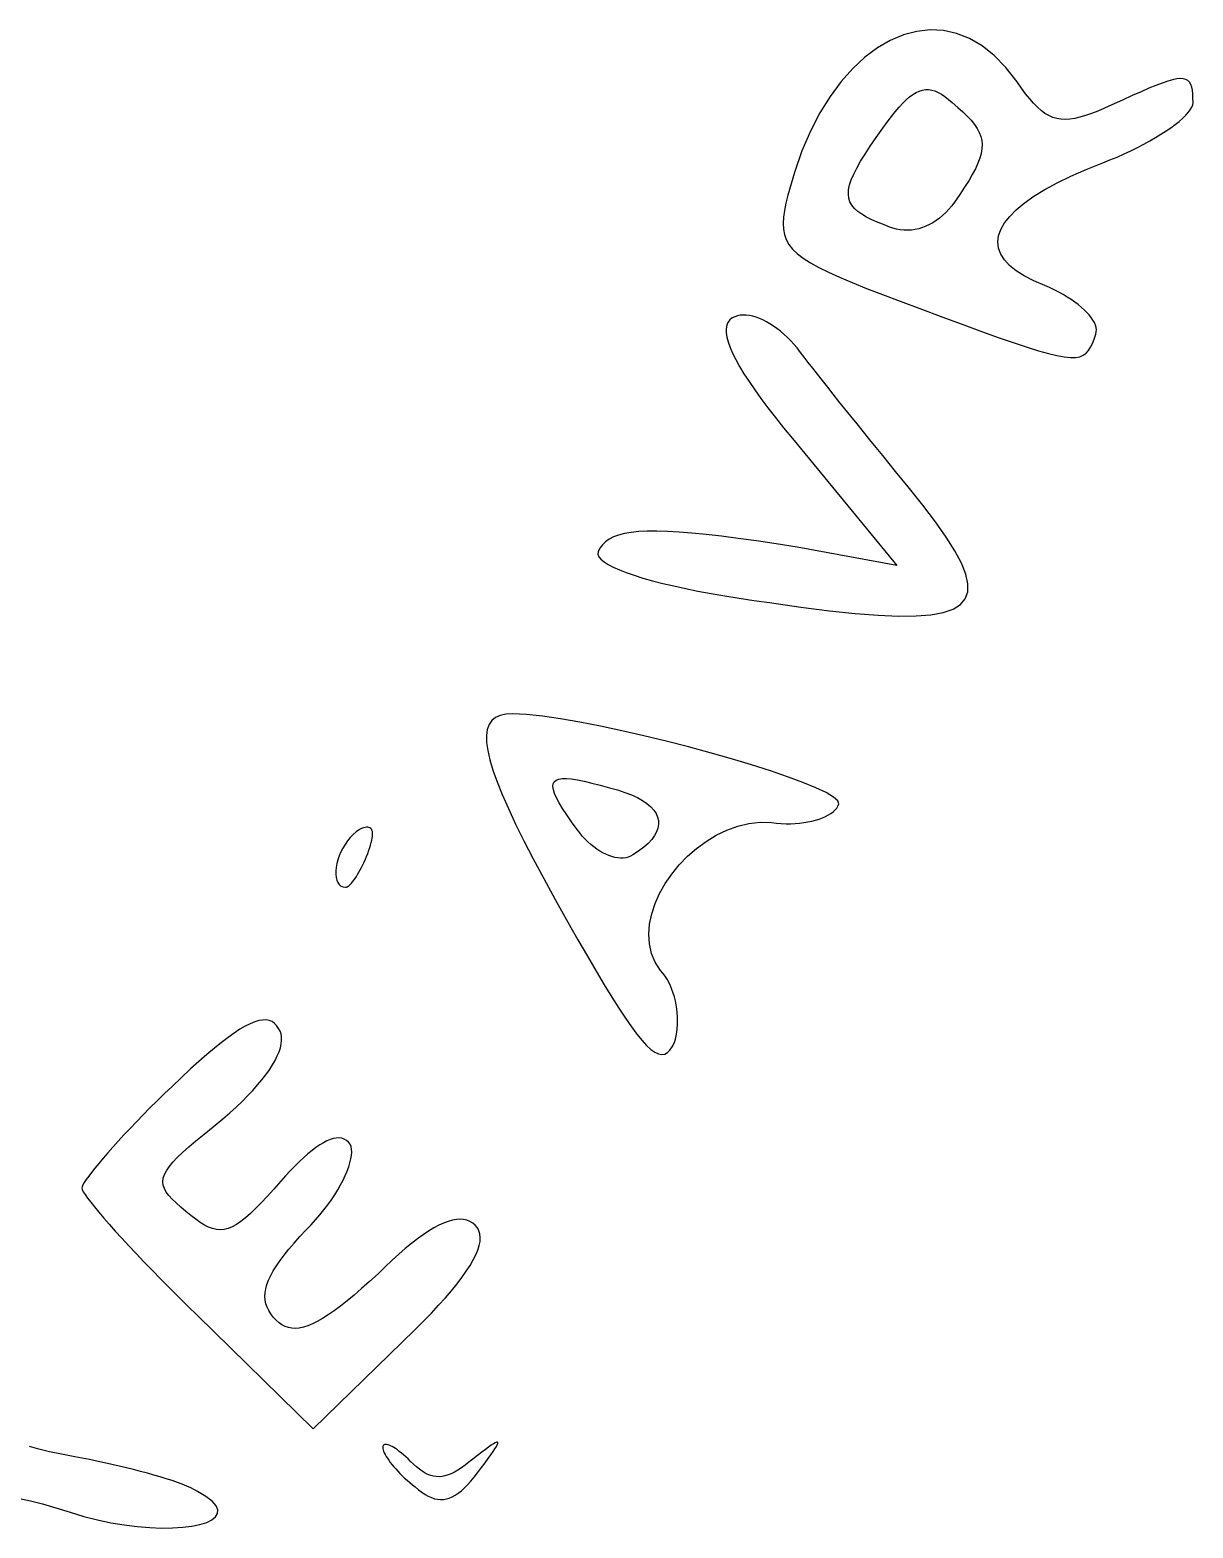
# Model space of a CAD drawing. Header units: metres. Extents: x -108.8 to -17.6, y -35.7 to 35.8.
# Drawn here: x -79.19 to -72.1, y -13.32 to -4.19 of the extents above; entities that cross this region are included whole.
import ezdxf

# ---------------------------------------------------------------- set-up
doc = ezdxf.new("R2010")
doc.units = ezdxf.units.M

msp = doc.modelspace()

# ---------------------------------------------------------------- linework, layer by layer
for p, q in [((-73.7885, -4.19872), (-73.8694, -4.22011)), ((-73.7072, -4.1899), (-73.7885, -4.19872)), ((-73.6262, -4.19395), (-73.7072, -4.1899)), ((-73.546, -4.21121), (-73.6262, -4.19395)), ((-73.9495, -4.25375), (-74.028, -4.29938)), ((-73.8694, -4.22011), (-73.9495, -4.25375)), ((-73.4671, -4.24194), (-73.546, -4.21121)), ((-73.3902, -4.2865), (-73.4671, -4.24194)), ((-73.3158, -4.34514), (-73.3902, -4.2865)), ((-74.1045, -4.35664), (-74.1783, -4.42526)), ((-74.028, -4.29938), (-74.1045, -4.35664)), ((-73.2445, -4.41821), (-73.3158, -4.34514)), ((-74.1783, -4.42526), (-74.249, -4.50491)), ((-73.1769, -4.506), (-73.2445, -4.41821)), ((-74.249, -4.50491), (-74.3159, -4.59529)), ((-73.7923, -4.57133), (-73.7731, -4.56244)), ((-73.7731, -4.56244), (-73.7541, -4.55652)), ((-73.7541, -4.55652), (-73.7352, -4.55353)), ((-73.7352, -4.55353), (-73.7163, -4.55345)), ((-73.7163, -4.55345), (-73.6972, -4.55629)), ((-73.6972, -4.55629), (-73.6778, -4.562)), ((-73.6778, -4.562), (-73.658, -4.57057)), ((-73.1501, -4.54433), (-73.1769, -4.506)), ((-73.1245, -4.5789), (-73.1501, -4.54433)), ((-72.4215, -4.5661), (-72.4748, -4.58994)), ((-72.3736, -4.54539), (-72.4215, -4.5661)), ((-72.3307, -4.52783), (-72.3736, -4.54539)), ((-72.2925, -4.51338), (-72.3307, -4.52783)), ((-72.2589, -4.50204), (-72.2925, -4.51338)), ((-72.2294, -4.4938), (-72.2589, -4.50204)), ((-72.2039, -4.48866), (-72.2294, -4.4938)), ((-72.182, -4.4866), (-72.2039, -4.48866)), ((-72.1636, -4.48759), (-72.182, -4.4866)), ((-72.1482, -4.49167), (-72.1636, -4.48759)), ((-72.1357, -4.49878), (-72.1482, -4.49167)), ((-72.1258, -4.50891), (-72.1357, -4.49878)), ((-72.1181, -4.52209), (-72.1258, -4.50891)), ((-72.1125, -4.53828), (-72.1181, -4.52209)), ((-72.1085, -4.55748), (-72.1125, -4.53828)), ((-72.1061, -4.57967), (-72.1085, -4.55748)), ((-74.3159, -4.59529), (-74.3785, -4.69611)), ((-73.8958, -4.661), (-73.8736, -4.63696)), ((-73.8736, -4.63696), (-73.8523, -4.61601)), ((-73.8523, -4.61601), (-73.8318, -4.5981)), ((-73.8318, -4.5981), (-73.8118, -4.58322)), ((-73.8118, -4.58322), (-73.7923, -4.57133)), ((-73.658, -4.57057), (-73.6376, -4.58197)), ((-73.6376, -4.58197), (-73.6166, -4.59619)), ((-73.6166, -4.59619), (-73.5948, -4.6132)), ((-73.5948, -4.6132), (-73.572, -4.633)), ((-73.572, -4.633), (-73.5378, -4.66183)), ((-73.0999, -4.60983), (-73.1245, -4.5789)), ((-73.0761, -4.63718), (-73.0999, -4.60983)), ((-73.0527, -4.661), (-73.0761, -4.63718)), ((-72.5983, -4.64711), (-72.6432, -4.6671)), ((-72.5336, -4.61694), (-72.5983, -4.64711)), ((-72.4748, -4.58994), (-72.5336, -4.61694)), ((-72.1118, -4.6608), (-72.1063, -4.64632)), ((-72.1063, -4.64632), (-72.1044, -4.633)), ((-72.1048, -4.60484), (-72.1061, -4.57967)), ((-72.1044, -4.633), (-72.1048, -4.60484)), ((-74.3785, -4.69611), (-74.4361, -4.80702)), ((-73.9685, -4.75171), (-73.9431, -4.71834)), ((-73.9431, -4.71834), (-73.9189, -4.68811)), ((-73.9189, -4.68811), (-73.8958, -4.661)), ((-73.5378, -4.66183), (-73.5072, -4.68922)), ((-73.5072, -4.68922), (-73.4802, -4.71547)), ((-73.4802, -4.71547), (-73.4567, -4.74081)), ((-73.4567, -4.74081), (-73.4368, -4.7655)), ((-73.0297, -4.68138), (-73.0527, -4.661)), ((-73.0067, -4.69839), (-73.0297, -4.68138)), ((-72.9834, -4.71213), (-73.0067, -4.69839)), ((-72.9597, -4.72264), (-72.9834, -4.71213)), ((-72.9352, -4.73001), (-72.9597, -4.72264)), ((-72.9098, -4.73431), (-72.9352, -4.73001)), ((-72.8833, -4.73561), (-72.9098, -4.73431)), ((-72.8552, -4.73399), (-72.8833, -4.73561)), ((-72.8255, -4.72952), (-72.8552, -4.73399)), ((-72.7939, -4.72229), (-72.8255, -4.72952)), ((-72.7601, -4.71236), (-72.7939, -4.72229)), ((-72.7239, -4.6998), (-72.7601, -4.71236)), ((-72.685, -4.68469), (-72.7239, -4.6998)), ((-72.6432, -4.6671), (-72.685, -4.68469)), ((-72.2128, -4.7662), (-72.1887, -4.74696)), ((-72.1887, -4.74696), (-72.1673, -4.72824)), ((-72.1673, -4.72824), (-72.1488, -4.71017)), ((-72.1488, -4.71017), (-72.1332, -4.69283)), ((-72.1332, -4.69283), (-72.1209, -4.67633)), ((-72.1209, -4.67633), (-72.1118, -4.6608)), ((-74.4361, -4.80702), (-74.4883, -4.92776)), ((-74.0355, -4.8452), (-73.9953, -4.78822)), ((-73.9953, -4.78822), (-73.9685, -4.75171)), ((-73.4368, -4.7655), (-73.4205, -4.78984)), ((-73.4205, -4.78984), (-73.4077, -4.81407)), ((-73.4077, -4.81407), (-73.3984, -4.83846)), ((-73.3984, -4.83846), (-73.3926, -4.86327)), ((-72.333, -4.84636), (-72.2997, -4.82605)), ((-72.2997, -4.82605), (-72.2685, -4.80586)), ((-72.2685, -4.80586), (-72.2395, -4.78587)), ((-72.2395, -4.78587), (-72.2128, -4.7662)), ((-74.4883, -4.92776), (-74.5344, -5.058)), ((-74.1032, -4.94621), (-74.0715, -4.89778)), ((-74.0715, -4.89778), (-74.0355, -4.8452)), ((-73.3915, -4.91521), (-73.3962, -4.94287)), ((-73.3926, -4.86327), (-73.3903, -4.88876)), ((-73.3903, -4.88876), (-73.3915, -4.91521)), ((-72.525, -4.94576), (-72.4837, -4.92651)), ((-72.4837, -4.92651), (-72.4438, -4.90685)), ((-72.4438, -4.90685), (-72.4052, -4.88686)), ((-72.4052, -4.88686), (-72.3683, -4.86665)), ((-72.3683, -4.86665), (-72.333, -4.84636)), ((-74.1539, -5.03163), (-74.1307, -4.99074)), ((-74.1307, -4.99074), (-74.1032, -4.94621)), ((-73.416, -5.00291), (-73.4311, -5.03583)), ((-73.4044, -4.97203), (-73.416, -5.00291)), ((-73.3962, -4.94287), (-73.4044, -4.97203)), ((-72.7563, -5.0403), (-72.6548, -4.99988)), ((-72.6548, -4.99988), (-72.6107, -4.98254)), ((-72.6107, -4.98254), (-72.5674, -4.96446)), ((-72.5674, -4.96446), (-72.525, -4.94576)), ((-74.5344, -5.058), (-74.5739, -5.19745)), ((-74.1976, -5.13501), (-74.1873, -5.10352)), ((-74.1873, -5.10352), (-74.1727, -5.06914)), ((-74.1727, -5.06914), (-74.1539, -5.03163)), ((-73.4716, -5.10873), (-73.4969, -5.14925)), ((-73.4496, -5.07101), (-73.4716, -5.10873)), ((-73.4311, -5.03583), (-73.4496, -5.07101)), ((-72.9331, -5.12196), (-72.849, -5.08102)), ((-72.849, -5.08102), (-72.7563, -5.0403)), ((-74.5739, -5.19745), (-74.5854, -5.24609)), ((-74.2052, -5.19038), (-74.2036, -5.16388)), ((-74.2025, -5.21477), (-74.2052, -5.19038)), ((-74.2036, -5.16388), (-74.1976, -5.13501)), ((-73.5257, -5.19284), (-73.5579, -5.23978)), ((-73.4969, -5.14925), (-73.5257, -5.19284)), ((-73.1328, -5.245), (-73.075, -5.20406)), ((-73.075, -5.20406), (-73.0085, -5.16301)), ((-73.0085, -5.16301), (-72.9331, -5.12196)), ((-74.5944, -5.29071), (-74.6003, -5.33174)), ((-74.5854, -5.24609), (-74.5944, -5.29071)), ((-74.1955, -5.23729), (-74.2025, -5.21477)), ((-74.1841, -5.25821), (-74.1955, -5.23729)), ((-74.1683, -5.27776), (-74.1841, -5.25821)), ((-74.1481, -5.29622), (-74.1683, -5.27776)), ((-74.1236, -5.31383), (-74.1481, -5.29622)), ((-73.593, -5.28336), (-73.6114, -5.30286)), ((-73.5751, -5.26231), (-73.593, -5.28336)), ((-73.5579, -5.23978), (-73.5751, -5.26231)), ((-73.2219, -5.32614), (-73.1818, -5.28572)), ((-73.1818, -5.28572), (-73.1328, -5.245)), ((-74.6003, -5.33174), (-74.6027, -5.3696)), ((-74.6027, -5.3696), (-74.601, -5.40469)), ((-74.0946, -5.33084), (-74.1236, -5.31383)), ((-74.0612, -5.34753), (-74.0946, -5.33084)), ((-74.0234, -5.36412), (-74.0612, -5.34753)), ((-73.9812, -5.38089), (-74.0234, -5.36412)), ((-73.9579, -5.39052), (-73.9812, -5.38089)), ((-73.7321, -5.38675), (-73.7537, -5.39499)), ((-73.711, -5.37682), (-73.7321, -5.38675)), ((-73.6902, -5.36525), (-73.711, -5.37682)), ((-73.6698, -5.35205), (-73.6902, -5.36525)), ((-73.6498, -5.33723), (-73.6698, -5.35205)), ((-73.6304, -5.32083), (-73.6498, -5.33723)), ((-73.6114, -5.30286), (-73.6304, -5.32083)), ((-73.2757, -5.40558), (-73.2532, -5.36612)), ((-73.2532, -5.36612), (-73.2219, -5.32614)), ((-74.601, -5.40469), (-74.5948, -5.43747)), ((-74.5948, -5.43747), (-74.5837, -5.46834)), ((-74.5837, -5.46834), (-74.5671, -5.49773)), ((-73.9347, -5.39827), (-73.9579, -5.39052)), ((-73.9115, -5.40416), (-73.9347, -5.39827)), ((-73.8884, -5.4082), (-73.9115, -5.40416)), ((-73.8655, -5.41043), (-73.8884, -5.4082)), ((-73.8427, -5.41086), (-73.8655, -5.41043)), ((-73.82, -5.40952), (-73.8427, -5.41086)), ((-73.7977, -5.4064), (-73.82, -5.40952)), ((-73.7755, -5.40155), (-73.7977, -5.4064)), ((-73.7537, -5.39499), (-73.7755, -5.40155)), ((-73.2938, -5.48248), (-73.2892, -5.4444)), ((-73.2892, -5.4444), (-73.2757, -5.40558)), ((-74.5671, -5.49773), (-74.5446, -5.52606)), ((-74.5446, -5.52606), (-74.5157, -5.55374)), ((-74.5157, -5.55374), (-74.4799, -5.58122)), ((-73.2895, -5.51971), (-73.2938, -5.48248)), ((-73.2763, -5.556), (-73.2895, -5.51971)), ((-73.2541, -5.59123), (-73.2763, -5.556)), ((-74.4799, -5.58122), (-74.4367, -5.60892)), ((-74.4367, -5.60892), (-74.3857, -5.63725)), ((-74.3857, -5.63725), (-74.3264, -5.66664)), ((-73.2228, -5.62529), (-73.2541, -5.59123)), ((-73.1826, -5.65808), (-73.2228, -5.62529)), ((-73.1333, -5.6895), (-73.1826, -5.65808)), ((-74.3264, -5.66664), (-74.2584, -5.69751)), ((-74.2584, -5.69751), (-74.181, -5.73029)), ((-74.181, -5.73029), (-74.0939, -5.76538)), ((-73.075, -5.71942), (-73.1333, -5.6895)), ((-73.0075, -5.74777), (-73.075, -5.71942)), ((-72.9783, -5.76077), (-73.0075, -5.74777)), ((-74.0939, -5.76538), (-73.9967, -5.80322)), ((-73.9967, -5.80322), (-73.8887, -5.84425)), ((-73.8887, -5.84425), (-73.7695, -5.88889)), ((-72.9501, -5.77435), (-72.9783, -5.76077)), ((-72.9228, -5.78845), (-72.9501, -5.77435)), ((-72.8967, -5.80298), (-72.9228, -5.78845)), ((-72.8717, -5.81789), (-72.8967, -5.80298)), ((-72.848, -5.83311), (-72.8717, -5.81789)), ((-72.8257, -5.8486), (-72.848, -5.83311)), ((-74.8809, -5.93256), (-74.8972, -5.93791)), ((-74.8637, -5.92921), (-74.8809, -5.93256)), ((-74.8457, -5.92783), (-74.8637, -5.92921)), ((-74.827, -5.92834), (-74.8457, -5.92783)), ((-74.8076, -5.93073), (-74.827, -5.92834)), ((-74.7877, -5.93491), (-74.8076, -5.93073)), ((-74.7674, -5.94081), (-74.7877, -5.93491)), ((-73.7695, -5.88889), (-73.6286, -5.94119)), ((-72.8048, -5.86427), (-72.8257, -5.8486)), ((-72.7854, -5.88008), (-72.8048, -5.86427)), ((-72.7677, -5.89594), (-72.7854, -5.88008)), ((-72.7516, -5.9118), (-72.7677, -5.89594)), ((-72.7373, -5.92761), (-72.7516, -5.9118)), ((-72.7249, -5.94328), (-72.7373, -5.92761)), ((-74.9462, -5.99042), (-74.9498, -6.01137)), ((-74.9498, -6.01137), (-74.9496, -6.03529)), ((-74.9388, -5.97243), (-74.9462, -5.99042)), ((-74.9276, -5.9574), (-74.9388, -5.97243)), ((-74.9126, -5.94533), (-74.9276, -5.9574)), ((-74.8972, -5.93791), (-74.9126, -5.94533)), ((-74.7466, -5.94843), (-74.7674, -5.94081)), ((-74.7256, -5.95767), (-74.7466, -5.94843)), ((-74.7043, -5.96852), (-74.7256, -5.95767)), ((-74.6829, -5.9809), (-74.7043, -5.96852)), ((-74.6615, -5.99475), (-74.6829, -5.9809)), ((-74.6401, -6.01003), (-74.6615, -5.99475)), ((-74.6189, -6.02669), (-74.6401, -6.01003)), ((-74.5978, -6.04468), (-74.6189, -6.02669)), ((-73.6286, -5.94119), (-73.5014, -5.9881)), ((-73.5014, -5.9881), (-73.3873, -6.02974)), ((-72.7144, -5.95877), (-72.7249, -5.94328)), ((-72.7059, -5.974), (-72.7144, -5.95877)), ((-72.6996, -5.98891), (-72.7059, -5.974)), ((-72.6954, -6.00343), (-72.6996, -5.98891)), ((-72.6936, -6.01752), (-72.6954, -6.00343)), ((-72.6941, -6.0311), (-72.6936, -6.01752)), ((-74.9496, -6.03529), (-74.9456, -6.06216)), ((-74.9456, -6.06216), (-74.9377, -6.09201)), ((-74.9377, -6.09201), (-74.9261, -6.12482)), ((-74.5771, -6.06393), (-74.5978, -6.04468)), ((-74.5567, -6.0844), (-74.5771, -6.06393)), ((-74.5368, -6.10603), (-74.5567, -6.0844)), ((-74.5174, -6.12877), (-74.5368, -6.10603)), ((-73.3873, -6.02974), (-73.2855, -6.06624)), ((-73.2855, -6.06624), (-73.1952, -6.09769)), ((-73.1952, -6.09769), (-73.1156, -6.12422)), ((-72.7285, -6.12454), (-72.7176, -6.1011)), ((-72.7176, -6.1011), (-72.7074, -6.07425)), ((-72.7074, -6.07425), (-72.6971, -6.04411)), ((-72.6971, -6.04411), (-72.6941, -6.0311)), ((-74.9261, -6.12482), (-74.9106, -6.1606)), ((-74.9106, -6.1606), (-74.8914, -6.19933)), ((-74.8914, -6.19933), (-74.8683, -6.24103)), ((-74.4971, -6.15562), (-74.5174, -6.12877)), ((-74.4745, -6.18524), (-74.4971, -6.15562)), ((-74.4496, -6.21745), (-74.4745, -6.18524)), ((-73.1156, -6.12422), (-73.046, -6.14594)), ((-73.046, -6.14594), (-72.9856, -6.16298)), ((-72.9856, -6.16298), (-72.9337, -6.17545)), ((-72.9337, -6.17545), (-72.8894, -6.18346)), ((-72.8894, -6.18346), (-72.8519, -6.18713)), ((-72.8519, -6.18713), (-72.8206, -6.18657)), ((-72.8206, -6.18657), (-72.7946, -6.18192)), ((-72.7946, -6.18192), (-72.7732, -6.17326)), ((-72.7732, -6.17326), (-72.7555, -6.16074)), ((-72.7555, -6.16074), (-72.7409, -6.14447)), ((-72.7409, -6.14447), (-72.7285, -6.12454)), ((-74.8683, -6.24103), (-74.8414, -6.28569)), ((-74.8414, -6.28569), (-74.8107, -6.33331)), ((-74.4226, -6.25204), (-74.4496, -6.21745)), ((-74.3937, -6.28885), (-74.4226, -6.25204)), ((-74.3631, -6.32765), (-74.3937, -6.28885)), ((-74.8107, -6.33331), (-74.7762, -6.38391)), ((-74.7762, -6.38391), (-74.7379, -6.43745)), ((-74.3309, -6.36829), (-74.3631, -6.32765)), ((-74.2973, -6.41055), (-74.3309, -6.36829)), ((-74.7379, -6.43745), (-74.6958, -6.49397)), ((-74.2624, -6.45424), (-74.2973, -6.41055)), ((-74.2264, -6.49919), (-74.2624, -6.45424)), ((-74.6958, -6.49397), (-74.6499, -6.55345)), ((-74.6499, -6.55345), (-74.6001, -6.61589)), ((-74.1894, -6.5452), (-74.2264, -6.49919)), ((-74.1517, -6.59207), (-74.1894, -6.5452)), ((-74.6001, -6.61589), (-74.5466, -6.68129)), ((-74.1133, -6.63962), (-74.1517, -6.59207)), ((-74.0744, -6.68765), (-74.1133, -6.63962)), ((-74.5466, -6.68129), (-74.4892, -6.74966)), ((-74.4892, -6.74966), (-73.9107, -7.45522)), ((-74.0352, -6.73599), (-74.0744, -6.68765)), ((-73.9959, -6.78444), (-74.0352, -6.73599)), ((-73.9565, -6.83279), (-73.9959, -6.78444)), ((-73.9174, -6.88087), (-73.9565, -6.83279)), ((-73.8785, -6.92848), (-73.9174, -6.88087)), ((-73.8401, -6.97543), (-73.8785, -6.92848)), ((-73.7507, -7.08704), (-73.8401, -6.97543)), ((-73.6733, -7.18912), (-73.7507, -7.08704)), ((-73.6082, -7.28197), (-73.6733, -7.18912)), ((-75.663, -7.29446), (-75.6853, -7.31027)), ((-75.6366, -7.28082), (-75.663, -7.29446)), ((-75.6058, -7.26933), (-75.6366, -7.28082)), ((-75.5701, -7.26004), (-75.6058, -7.26933)), ((-75.5294, -7.25293), (-75.5701, -7.26004)), ((-75.4832, -7.24802), (-75.5294, -7.25293)), ((-75.4311, -7.24532), (-75.4832, -7.24802)), ((-75.373, -7.24484), (-75.4311, -7.24532)), ((-75.3083, -7.2466), (-75.373, -7.24484)), ((-75.2369, -7.25061), (-75.3083, -7.2466)), ((-75.1583, -7.25687), (-75.2369, -7.25061)), ((-75.0722, -7.26538), (-75.1583, -7.25687)), ((-74.9782, -7.27618), (-75.0722, -7.26538)), ((-74.8761, -7.28926), (-74.9782, -7.27618)), ((-74.7655, -7.30464), (-74.8761, -7.28926)), ((-74.6461, -7.32233), (-74.7655, -7.30464)), ((-73.5556, -7.36581), (-73.6082, -7.28197)), ((-75.731, -7.37054), (-75.7318, -7.38557)), ((-75.7318, -7.38557), (-75.7258, -7.40097)), ((-75.719, -7.34833), (-75.731, -7.37054)), ((-75.7039, -7.32823), (-75.719, -7.34833)), ((-75.6853, -7.31027), (-75.7039, -7.32823)), ((-74.5174, -7.34233), (-74.6461, -7.32233)), ((-73.9107, -7.45522), (-74.5174, -7.34233)), ((-73.516, -7.44089), (-73.5556, -7.36581)), ((-75.7258, -7.40097), (-75.7132, -7.41667)), ((-75.7132, -7.41667), (-75.6942, -7.43265)), ((-75.6942, -7.43265), (-75.669, -7.44882)), ((-75.669, -7.44882), (-75.6379, -7.46516)), ((-75.6379, -7.46516), (-75.601, -7.48161)), ((-75.601, -7.48161), (-75.5585, -7.49811)), ((-73.4896, -7.50745), (-73.516, -7.44089)), ((-75.5585, -7.49811), (-75.5106, -7.51462)), ((-75.5106, -7.51462), (-75.4576, -7.53107)), ((-75.4576, -7.53107), (-75.3996, -7.54741)), ((-75.3996, -7.54741), (-75.3368, -7.5636)), ((-75.3368, -7.5636), (-75.2694, -7.57956)), ((-75.2694, -7.57956), (-75.1977, -7.59528)), ((-73.4767, -7.56572), (-73.4896, -7.50745)), ((-73.4777, -7.61597), (-73.4767, -7.56572)), ((-75.1977, -7.59528), (-75.1218, -7.61066)), ((-75.1218, -7.61066), (-75.0419, -7.62569)), ((-75.0419, -7.62569), (-74.9583, -7.64027)), ((-74.9583, -7.64027), (-74.8711, -7.65439)), ((-74.8711, -7.65439), (-74.7805, -7.66798)), ((-74.7805, -7.66798), (-74.6868, -7.681)), ((-73.5226, -7.69334), (-73.4929, -7.65843)), ((-73.4929, -7.65843), (-73.4777, -7.61597)), ((-74.6868, -7.681), (-74.4946, -7.70816)), ((-74.4946, -7.70816), (-74.3202, -7.73019)), ((-74.3202, -7.73019), (-74.1631, -7.74689)), ((-74.1631, -7.74689), (-74.023, -7.758)), ((-74.023, -7.758), (-73.8996, -7.76324)), ((-73.8996, -7.76324), (-73.7927, -7.76241)), ((-73.7927, -7.76241), (-73.7018, -7.75525)), ((-73.7018, -7.75525), (-73.6267, -7.7415)), ((-73.6267, -7.7415), (-73.5671, -7.72095)), ((-73.5671, -7.72095), (-73.5226, -7.69334)), ((-76.3777, -8.39964), (-76.3947, -8.42381)), ((-76.3551, -8.38124), (-76.3777, -8.39964)), ((-76.3267, -8.36836), (-76.3551, -8.38124)), ((-76.2927, -8.36081), (-76.3267, -8.36836)), ((-76.2531, -8.35834), (-76.2927, -8.36081)), ((-76.1677, -8.36343), (-76.2531, -8.35834)), ((-76.0694, -8.37411), (-76.1677, -8.36343)), ((-75.9601, -8.38988), (-76.0694, -8.37411)), ((-75.8416, -8.41014), (-75.9601, -8.38988)), ((-76.4058, -8.45396), (-76.411, -8.49031)), ((-76.411, -8.49031), (-76.4102, -8.53308)), ((-76.3947, -8.42381), (-76.4058, -8.45396)), ((-75.716, -8.4344), (-75.8416, -8.41014)), ((-75.5851, -8.4621), (-75.716, -8.4344)), ((-75.4508, -8.49268), (-75.5851, -8.4621)), ((-75.315, -8.52563), (-75.4508, -8.49268)), ((-76.4102, -8.53308), (-76.4035, -8.5825)), ((-76.4035, -8.5825), (-76.3907, -8.63879)), ((-75.1796, -8.56039), (-75.315, -8.52563)), ((-75.0466, -8.59645), (-75.1796, -8.56039)), ((-76.3907, -8.63879), (-76.3717, -8.70216)), ((-74.9178, -8.63324), (-75.0466, -8.59645)), ((-74.7951, -8.67024), (-74.9178, -8.63324)), ((-74.6805, -8.70689), (-74.7951, -8.67024)), ((-76.3717, -8.70216), (-76.3466, -8.77286)), ((-75.9973, -8.77284), (-75.9859, -8.76335)), ((-75.9859, -8.76335), (-75.9698, -8.75705)), ((-75.9698, -8.75705), (-75.9487, -8.75385)), ((-75.9487, -8.75385), (-75.9227, -8.75363)), ((-75.9227, -8.75363), (-75.8917, -8.7563)), ((-75.8917, -8.7563), (-75.8557, -8.7618)), ((-75.8557, -8.7618), (-75.8147, -8.76999)), ((-74.5759, -8.74268), (-74.6805, -8.70689)), ((-74.483, -8.77704), (-74.5759, -8.74268)), ((-76.3466, -8.77286), (-76.3152, -8.85109)), ((-76.3152, -8.85109), (-76.2774, -8.93707)), ((-76.0059, -8.80176), (-76.004, -8.78561)), ((-76.0031, -8.82138), (-76.0059, -8.80176)), ((-76.004, -8.78561), (-75.9973, -8.77284)), ((-75.9958, -8.84456), (-76.0031, -8.82138)), ((-75.9839, -8.8714), (-75.9958, -8.84456)), ((-75.8147, -8.76999), (-75.7685, -8.78081)), ((-75.7685, -8.78081), (-75.7171, -8.79413)), ((-75.7171, -8.79413), (-75.6604, -8.80989)), ((-75.6604, -8.80989), (-75.6118, -8.82321)), ((-75.6118, -8.82321), (-75.5673, -8.83772)), ((-75.5673, -8.83772), (-75.5272, -8.85336)), ((-75.5272, -8.85336), (-75.4913, -8.87006)), ((-74.404, -8.80943), (-74.483, -8.77704)), ((-74.3406, -8.83934), (-74.404, -8.80943)), ((-74.2948, -8.86621), (-74.3406, -8.83934)), ((-76.2774, -8.93707), (-76.2333, -9.03104)), ((-75.9675, -8.90201), (-75.9839, -8.8714)), ((-75.9467, -8.93646), (-75.9675, -8.90201)), ((-75.9214, -8.97485), (-75.9467, -8.93646)), ((-75.4913, -8.87006), (-75.4598, -8.88773)), ((-75.4598, -8.88773), (-75.4326, -8.90628)), ((-75.4326, -8.90628), (-75.4098, -8.92566)), ((-75.4098, -8.92566), (-75.3913, -8.9458)), ((-75.3913, -8.9458), (-75.3773, -8.96661)), ((-74.2979, -8.95563), (-74.2861, -8.94467)), ((-74.2684, -8.8895), (-74.2948, -8.86621)), ((-74.2861, -8.94467), (-74.2764, -8.93317)), ((-74.2764, -8.93317), (-74.2688, -8.92114)), ((-74.2688, -8.92114), (-74.2634, -8.90866)), ((-74.2634, -8.90866), (-74.2684, -8.8895)), ((-76.2333, -9.03104), (-76.1827, -9.13319)), ((-75.8918, -9.0173), (-75.9214, -8.97485)), ((-75.858, -9.06389), (-75.8918, -9.0173)), ((-75.3773, -8.96661), (-75.3676, -8.98804)), ((-75.3676, -8.98804), (-75.3624, -9.00998)), ((-75.3617, -9.03239), (-75.3655, -9.05518)), ((-75.3624, -9.00998), (-75.3617, -9.03239)), ((-74.8798, -9.04404), (-74.8116, -9.02779)), ((-74.8116, -9.02779), (-74.7424, -9.02005)), ((-74.7424, -9.02005), (-74.6727, -9.02155)), ((-74.6727, -9.02155), (-74.6431, -9.02516)), ((-74.6431, -9.02516), (-74.614, -9.02753)), ((-74.614, -9.02753), (-74.5852, -9.02873)), ((-74.5852, -9.02873), (-74.5569, -9.02878)), ((-74.5569, -9.02878), (-74.5293, -9.02773)), ((-74.5293, -9.02773), (-74.5025, -9.02562)), ((-74.5025, -9.02562), (-74.4765, -9.02249)), ((-74.4765, -9.02249), (-74.4514, -9.01839)), ((-74.4514, -9.01839), (-74.4274, -9.01337)), ((-74.4274, -9.01337), (-74.4045, -9.00745)), ((-74.4045, -9.00745), (-74.383, -9.00067)), ((-74.383, -9.00067), (-74.3628, -8.9931)), ((-74.3628, -8.9931), (-74.3441, -8.98477)), ((-74.3441, -8.98477), (-74.3269, -8.97572)), ((-74.3269, -8.97572), (-74.3115, -8.96599)), ((-74.3115, -8.96599), (-74.2979, -8.95563)), ((-77.2419, -9.11284), (-77.2583, -9.13309)), ((-77.2242, -9.09433), (-77.2419, -9.11284)), ((-77.205, -9.07791), (-77.2242, -9.09433)), ((-77.1844, -9.06389), (-77.205, -9.07791)), ((-77.1723, -9.05827), (-77.1844, -9.06389)), ((-77.1611, -9.05411), (-77.1723, -9.05827)), ((-77.151, -9.05136), (-77.1611, -9.05411)), ((-77.142, -9.05), (-77.151, -9.05136)), ((-77.1339, -9.04999), (-77.142, -9.05)), ((-77.1269, -9.05132), (-77.1339, -9.04999)), ((-77.1209, -9.05392), (-77.1269, -9.05132)), ((-77.1158, -9.05779), (-77.1209, -9.05392)), ((-77.1117, -9.06288), (-77.1158, -9.05779)), ((-77.1128, -9.14404), (-77.1095, -9.13026)), ((-77.1086, -9.06918), (-77.1117, -9.06288)), ((-77.1095, -9.13026), (-77.107, -9.11746)), ((-77.1064, -9.07663), (-77.1086, -9.06918)), ((-77.107, -9.11746), (-77.1055, -9.10567)), ((-77.1052, -9.08522), (-77.1064, -9.07663)), ((-77.1055, -9.10567), (-77.1049, -9.09491)), ((-77.1049, -9.09491), (-77.1052, -9.08522)), ((-75.8428, -9.08452), (-75.858, -9.06389)), ((-75.8268, -9.10405), (-75.8428, -9.08452)), ((-75.8102, -9.12244), (-75.8268, -9.10405)), ((-75.793, -9.13963), (-75.8102, -9.12244)), ((-75.4039, -9.12508), (-75.4259, -9.14864)), ((-75.3866, -9.10159), (-75.4039, -9.12508)), ((-75.3738, -9.07826), (-75.3866, -9.10159)), ((-75.3655, -9.05518), (-75.3738, -9.07826)), ((-75.0723, -9.13661), (-75.0107, -9.09917)), ((-75.0107, -9.09917), (-74.9463, -9.06805)), ((-74.9463, -9.06805), (-74.8798, -9.04404)), ((-77.2979, -9.20084), (-77.3077, -9.22464)), ((-77.2863, -9.17743), (-77.2979, -9.20084)), ((-77.2731, -9.15472), (-77.2863, -9.17743)), ((-77.2583, -9.13309), (-77.2731, -9.15472)), ((-77.1415, -9.22807), (-77.1346, -9.20972)), ((-77.1346, -9.20972), (-77.128, -9.19089)), ((-77.128, -9.19089), (-77.1221, -9.17438)), ((-77.1221, -9.17438), (-77.117, -9.15875)), ((-77.117, -9.15875), (-77.1128, -9.14404)), ((-76.1827, -9.13319), (-76.1255, -9.24379)), ((-75.7753, -9.15561), (-75.793, -9.13963)), ((-75.7573, -9.17032), (-75.7753, -9.15561)), ((-75.739, -9.1837), (-75.7573, -9.17032)), ((-75.7205, -9.19574), (-75.739, -9.1837)), ((-75.7019, -9.20638), (-75.7205, -9.19574)), ((-75.6834, -9.21558), (-75.7019, -9.20638)), ((-75.6649, -9.2233), (-75.6834, -9.21558)), ((-75.6467, -9.22949), (-75.6649, -9.2233)), ((-75.5193, -9.21912), (-75.5325, -9.22662)), ((-75.4836, -9.19574), (-75.5193, -9.21912)), ((-75.4524, -9.17221), (-75.4836, -9.19574)), ((-75.4259, -9.14864), (-75.4524, -9.17221)), ((-75.1854, -9.22769), (-75.1308, -9.17969)), ((-75.1308, -9.17969), (-75.0723, -9.13661)), ((-77.3264, -9.29494), (-77.3287, -9.31686)), ((-77.322, -9.27203), (-77.3264, -9.29494)), ((-77.3158, -9.24847), (-77.322, -9.27203)), ((-77.3077, -9.22464), (-77.3158, -9.24847)), ((-77.1878, -9.32523), (-77.1798, -9.31084)), ((-77.1798, -9.31084), (-77.1718, -9.29565)), ((-77.1718, -9.29565), (-77.1639, -9.27974)), ((-77.1639, -9.27974), (-77.1562, -9.26314)), ((-77.1562, -9.26314), (-77.1487, -9.2459)), ((-77.1487, -9.2459), (-77.1415, -9.22807)), ((-76.1255, -9.24379), (-76.0618, -9.36302)), ((-75.6287, -9.23413), (-75.6467, -9.22949)), ((-75.6111, -9.23714), (-75.6287, -9.23413)), ((-75.5941, -9.23851), (-75.6111, -9.23714)), ((-75.5776, -9.23819), (-75.5941, -9.23851)), ((-75.5618, -9.23613), (-75.5776, -9.23819)), ((-75.5467, -9.23228), (-75.5618, -9.23613)), ((-75.5325, -9.22662), (-75.5467, -9.23228)), ((-75.2812, -9.33553), (-75.2357, -9.27988)), ((-75.2357, -9.27988), (-75.1854, -9.22769)), ((-77.3287, -9.31686), (-77.329, -9.33749)), ((-77.329, -9.33749), (-77.3273, -9.35646)), ((-77.3273, -9.35646), (-77.3233, -9.37344)), ((-77.3233, -9.37344), (-77.3172, -9.38811)), ((-77.3172, -9.38811), (-77.3088, -9.40009)), ((-77.3088, -9.40009), (-77.298, -9.40907)), ((-77.2538, -9.41023), (-77.2477, -9.40538)), ((-77.2477, -9.40538), (-77.2411, -9.39925)), ((-77.2411, -9.39925), (-77.2342, -9.39191)), ((-77.2342, -9.39191), (-77.2269, -9.38339)), ((-77.2269, -9.38339), (-77.2194, -9.37376)), ((-77.2194, -9.37376), (-77.2117, -9.36308)), ((-77.2117, -9.36308), (-77.2038, -9.35139)), ((-77.2038, -9.35139), (-77.1959, -9.33876)), ((-77.1959, -9.33876), (-77.1878, -9.32523)), ((-76.0618, -9.36302), (-75.9915, -9.49113)), ((-75.3554, -9.45438), (-75.3213, -9.39394)), ((-75.3213, -9.39394), (-75.2812, -9.33553)), ((-77.298, -9.40907), (-77.2848, -9.4147)), ((-77.2848, -9.4147), (-77.2691, -9.41666)), ((-77.2691, -9.41666), (-77.2646, -9.41592)), ((-77.2646, -9.41592), (-77.2594, -9.41377)), ((-77.2594, -9.41377), (-77.2538, -9.41023)), ((-75.9915, -9.49113), (-75.9144, -9.62833)), ((-75.3831, -9.51611), (-75.3554, -9.45438)), ((-75.4168, -9.64069), (-75.4037, -9.57846)), ((-75.4037, -9.57846), (-75.3831, -9.51611)), ((-75.9144, -9.62833), (-75.853, -9.7363)), ((-75.4218, -9.70204), (-75.4168, -9.64069)), ((-75.853, -9.7363), (-75.7957, -9.83595)), ((-75.4181, -9.76184), (-75.4218, -9.70204)), ((-75.4053, -9.81937), (-75.4181, -9.76184)), ((-75.7957, -9.83595), (-75.7422, -9.9274)), ((-75.3828, -9.87387), (-75.4053, -9.81937)), ((-75.7422, -9.9274), (-75.6925, -10.0108)), ((-75.35, -9.92467), (-75.3828, -9.87387)), ((-75.3357, -9.94031), (-75.35, -9.92467)), ((-75.3225, -9.95749), (-75.3357, -9.94031)), ((-75.6925, -10.0108), (-75.6463, -10.0863)), ((-75.3103, -9.97607), (-75.3225, -9.95749)), ((-75.2992, -9.9959), (-75.3103, -9.97607)), ((-75.2891, -10.0168), (-75.2992, -9.9959)), ((-75.2801, -10.0387), (-75.2891, -10.0168)), ((-75.2722, -10.0614), (-75.2801, -10.0387)), ((-75.6463, -10.0863), (-75.6035, -10.154)), ((-75.2653, -10.0847), (-75.2722, -10.0614)), ((-75.2595, -10.1086), (-75.2653, -10.0847)), ((-75.2547, -10.1328), (-75.2595, -10.1086)), ((-75.251, -10.1572), (-75.2547, -10.1328)), ((-77.775, -10.2256), (-77.7981, -10.2295)), ((-77.754, -10.2254), (-77.775, -10.2256)), ((-77.735, -10.2288), (-77.754, -10.2254)), ((-77.718, -10.2357), (-77.735, -10.2288)), ((-75.6035, -10.154), (-75.564, -10.2141)), ((-75.564, -10.2141), (-75.5275, -10.2666)), ((-75.2484, -10.1817), (-75.251, -10.1572)), ((-75.2468, -10.2061), (-75.2484, -10.1817)), ((-75.2463, -10.2303), (-75.2468, -10.2061)), ((-77.9486, -10.3049), (-77.9861, -10.3315)), ((-77.9136, -10.2822), (-77.9486, -10.3049)), ((-77.8812, -10.2633), (-77.9136, -10.2822)), ((-77.8512, -10.2483), (-77.8812, -10.2633)), ((-77.8235, -10.237), (-77.8512, -10.2483)), ((-77.7981, -10.2295), (-77.8235, -10.237)), ((-77.703, -10.2462), (-77.718, -10.2357)), ((-77.6898, -10.2601), (-77.703, -10.2462)), ((-77.6783, -10.2774), (-77.6898, -10.2601)), ((-77.6692, -10.2931), (-77.6783, -10.2774)), ((-77.663, -10.3104), (-77.6692, -10.2931)), ((-77.6598, -10.3292), (-77.663, -10.3104)), ((-75.5275, -10.2666), (-75.4938, -10.3118)), ((-75.4938, -10.3118), (-75.4629, -10.3498)), ((-75.2547, -10.3217), (-75.251, -10.2999)), ((-75.251, -10.2999), (-75.2484, -10.2773)), ((-75.2484, -10.2773), (-75.2468, -10.2541)), ((-75.2468, -10.2541), (-75.2463, -10.2303)), ((-78.0692, -10.3965), (-78.115, -10.435)), ((-78.0263, -10.362), (-78.0692, -10.3965)), ((-77.9861, -10.3315), (-78.0263, -10.362)), ((-77.675, -10.419), (-77.667, -10.3945)), ((-77.667, -10.3945), (-77.6618, -10.3714)), ((-77.6618, -10.3714), (-77.6594, -10.3496)), ((-77.6594, -10.3496), (-77.6598, -10.3292)), ((-75.4629, -10.3498), (-75.4345, -10.3806)), ((-75.4345, -10.3806), (-75.4085, -10.4046)), ((-75.4085, -10.4046), (-75.3846, -10.4217)), ((-75.308, -10.4247), (-75.2926, -10.4098)), ((-75.2926, -10.4098), (-75.2785, -10.3889)), ((-75.2785, -10.3889), (-75.2653, -10.3621)), ((-75.2653, -10.3621), (-75.2595, -10.3425)), ((-75.2595, -10.3425), (-75.2547, -10.3217)), ((-78.1636, -10.4776), (-78.2151, -10.5243)), ((-78.115, -10.435), (-78.1636, -10.4776)), ((-77.7341, -10.5288), (-77.7154, -10.4997)), ((-77.7154, -10.4997), (-77.6992, -10.4716)), ((-77.6992, -10.4716), (-77.6858, -10.4447)), ((-77.6858, -10.4447), (-77.675, -10.419)), ((-75.3846, -10.4217), (-75.3629, -10.4321)), ((-75.3629, -10.4321), (-75.3429, -10.436)), ((-75.3429, -10.436), (-75.3247, -10.4335)), ((-75.3247, -10.4335), (-75.308, -10.4247)), ((-78.2697, -10.5752), (-78.3274, -10.6302)), ((-78.2151, -10.5243), (-78.2697, -10.5752)), ((-77.806, -10.6218), (-77.7795, -10.5899)), ((-77.7795, -10.5899), (-77.7555, -10.5589)), ((-77.7555, -10.5589), (-77.7341, -10.5288)), ((-78.3734, -10.6745), (-78.4183, -10.7185)), ((-78.3274, -10.6302), (-78.3734, -10.6745)), ((-77.8666, -10.6879), (-77.8351, -10.6545)), ((-77.8351, -10.6545), (-77.806, -10.6218)), ((-78.4618, -10.7619), (-78.5039, -10.8045)), ((-78.4183, -10.7185), (-78.4618, -10.7619)), ((-77.9758, -10.792), (-77.937, -10.7567)), ((-77.937, -10.7567), (-77.9006, -10.722)), ((-77.9006, -10.722), (-77.8666, -10.6879)), ((-78.5444, -10.8463), (-78.5832, -10.887)), ((-78.5039, -10.8045), (-78.5444, -10.8463)), ((-78.0775, -10.8764), (-78.017, -10.8278)), ((-78.017, -10.8278), (-77.9758, -10.792)), ((-78.6202, -10.9265), (-78.6553, -10.9646)), ((-78.5832, -10.887), (-78.6202, -10.9265)), ((-78.1813, -10.9617), (-78.1323, -10.9209)), ((-78.1323, -10.9209), (-78.0775, -10.8764)), ((-77.3635, -10.9548), (-77.3837, -10.9632)), ((-77.3443, -10.9489), (-77.3635, -10.9548)), ((-77.3261, -10.9455), (-77.3443, -10.9489)), ((-77.309, -10.9449), (-77.3261, -10.9455)), ((-77.293, -10.9469), (-77.309, -10.9449)), ((-77.2782, -10.9516), (-77.293, -10.9469)), ((-77.2645, -10.9592), (-77.2782, -10.9516)), ((-77.2521, -10.9697), (-77.2645, -10.9592)), ((-78.719, -11.0359), (-78.7475, -11.0688)), ((-78.6882, -11.0011), (-78.719, -11.0359)), ((-78.6553, -10.9646), (-78.6882, -11.0011)), ((-78.2951, -11.0644), (-78.2626, -11.0331)), ((-78.2626, -11.0331), (-78.2247, -10.9989)), ((-78.2247, -10.9989), (-78.1813, -10.9617)), ((-77.499, -11.0418), (-77.5246, -11.0644)), ((-77.4742, -11.0214), (-77.499, -11.0418)), ((-77.4502, -11.0033), (-77.4742, -11.0214)), ((-77.4271, -10.9875), (-77.4502, -11.0033)), ((-77.4049, -10.9742), (-77.4271, -10.9875)), ((-77.3837, -10.9632), (-77.4049, -10.9742)), ((-77.2409, -10.983), (-77.2521, -10.9697)), ((-77.2357, -10.9968), (-77.2409, -10.983)), ((-77.2371, -11.0725), (-77.2336, -11.0508)), ((-77.2328, -11.0128), (-77.2357, -10.9968)), ((-77.2336, -11.0508), (-77.2321, -11.0309)), ((-77.2321, -11.0309), (-77.2328, -11.0128)), ((-78.7969, -11.1282), (-78.8176, -11.1543)), ((-78.7735, -11.0996), (-78.7969, -11.1282)), ((-78.7475, -11.0688), (-78.7735, -11.0996)), ((-78.3613, -11.1448), (-78.3444, -11.1199)), ((-78.3444, -11.1199), (-78.3223, -11.0932)), ((-78.3223, -11.0932), (-78.2951, -11.0644)), ((-77.5783, -11.116), (-77.6063, -11.1449)), ((-77.5511, -11.0891), (-77.5783, -11.116)), ((-77.5246, -11.0644), (-77.5511, -11.0891)), ((-77.2601, -11.1465), (-77.2505, -11.1205)), ((-77.2505, -11.1205), (-77.2428, -11.0958)), ((-77.2428, -11.0958), (-77.2371, -11.0725)), ((-78.8707, -11.2314), (-78.876, -11.243)), ((-78.8622, -11.2166), (-78.8707, -11.2314)), ((-78.8503, -11.1987), (-78.8622, -11.2166)), ((-78.8354, -11.1779), (-78.8503, -11.1987)), ((-78.8176, -11.1543), (-78.8354, -11.1779)), ((-78.3828, -11.2118), (-78.3804, -11.1904)), ((-78.3804, -11.2327), (-78.3828, -11.2118)), ((-78.3804, -11.1904), (-78.3733, -11.1682)), ((-78.3736, -11.2534), (-78.3804, -11.2327)), ((-78.3733, -11.1682), (-78.3613, -11.1448)), ((-77.6642, -11.2088), (-77.707, -11.2573)), ((-77.6349, -11.1759), (-77.6642, -11.2088)), ((-77.6063, -11.1449), (-77.6349, -11.1759)), ((-77.3171, -11.2604), (-77.3002, -11.2307)), ((-77.3002, -11.2307), (-77.285, -11.2017)), ((-77.285, -11.2017), (-77.2716, -11.1736)), ((-77.2716, -11.1736), (-77.2601, -11.1465)), ((-78.876, -11.243), (-78.8778, -11.2511)), ((-78.8778, -11.2511), (-78.8755, -11.2598)), ((-78.8755, -11.2598), (-78.8687, -11.2728)), ((-78.8687, -11.2728), (-78.8576, -11.2902)), ((-78.8576, -11.2902), (-78.8423, -11.3115)), ((-78.8423, -11.3115), (-78.8231, -11.3367)), ((-78.3623, -11.2743), (-78.3736, -11.2534)), ((-78.3466, -11.2956), (-78.3623, -11.2743)), ((-78.3268, -11.3177), (-78.3466, -11.2956)), ((-78.3027, -11.341), (-78.3268, -11.3177)), ((-77.7467, -11.3012), (-77.7836, -11.3405)), ((-77.707, -11.2573), (-77.7467, -11.3012)), ((-77.3778, -11.3521), (-77.356, -11.3212)), ((-77.356, -11.3212), (-77.3357, -11.2906)), ((-77.3357, -11.2906), (-77.3171, -11.2604)), ((-78.8231, -11.3367), (-78.8, -11.3654)), ((-78.8, -11.3654), (-78.7734, -11.3976)), ((-78.7734, -11.3976), (-78.7432, -11.4329)), ((-78.2747, -11.3657), (-78.3027, -11.341)), ((-78.2428, -11.3922), (-78.2747, -11.3657)), ((-78.212, -11.4181), (-78.2428, -11.3922)), ((-77.8499, -11.4061), (-77.8799, -11.4324)), ((-77.8179, -11.3755), (-77.8499, -11.4061)), ((-77.7836, -11.3405), (-77.8179, -11.3755)), ((-77.4523, -11.4448), (-77.426, -11.414)), ((-77.426, -11.414), (-77.4012, -11.3831)), ((-77.4012, -11.3831), (-77.3778, -11.3521)), ((-78.7432, -11.4329), (-78.7097, -11.4711)), ((-78.7097, -11.4711), (-78.6732, -11.5122)), ((-78.1831, -11.4408), (-78.212, -11.4181)), ((-78.1558, -11.4601), (-78.1831, -11.4408)), ((-78.1298, -11.4761), (-78.1558, -11.4601)), ((-78.1047, -11.4886), (-78.1298, -11.4761)), ((-78.0805, -11.4975), (-78.1047, -11.4886)), ((-78.0566, -11.5028), (-78.0805, -11.4975)), ((-78.033, -11.5044), (-78.0566, -11.5028)), ((-78.0093, -11.5023), (-78.033, -11.5044)), ((-77.9852, -11.4963), (-78.0093, -11.5023)), ((-77.9605, -11.4864), (-77.9852, -11.4963)), ((-77.9349, -11.4725), (-77.9605, -11.4864)), ((-77.9081, -11.4545), (-77.9349, -11.4725)), ((-77.8799, -11.4324), (-77.9081, -11.4545)), ((-77.5475, -11.5464), (-77.509, -11.5051)), ((-77.509, -11.5051), (-77.48, -11.4752)), ((-77.48, -11.4752), (-77.4523, -11.4448)), ((-76.7315, -11.4932), (-76.7634, -11.5125)), ((-76.7011, -11.4769), (-76.7315, -11.4932)), ((-76.6722, -11.4635), (-76.7011, -11.4769)), ((-76.6448, -11.4532), (-76.6722, -11.4635)), ((-76.6189, -11.4458), (-76.6448, -11.4532)), ((-76.5945, -11.4413), (-76.6189, -11.4458)), ((-76.5715, -11.4398), (-76.5945, -11.4413)), ((-76.55, -11.4413), (-76.5715, -11.4398)), ((-76.53, -11.4458), (-76.55, -11.4413)), ((-76.5115, -11.4532), (-76.53, -11.4458)), ((-76.4944, -11.4635), (-76.5115, -11.4532)), ((-76.4789, -11.4769), (-76.4944, -11.4635)), ((-76.4659, -11.4927), (-76.4789, -11.4769)), ((-76.4565, -11.5103), (-76.4659, -11.4927)), ((-78.6732, -11.5122), (-78.6336, -11.5557)), ((-78.6336, -11.5557), (-78.5912, -11.6016)), ((-77.6146, -11.623), (-77.5827, -11.5857)), ((-77.5827, -11.5857), (-77.5475, -11.5464)), ((-76.8678, -11.588), (-76.9056, -11.6191)), ((-76.8315, -11.5599), (-76.8678, -11.588)), ((-76.7967, -11.5347), (-76.8315, -11.5599)), ((-76.7634, -11.5125), (-76.7967, -11.5347)), ((-76.4506, -11.53), (-76.4565, -11.5103)), ((-76.4547, -11.6005), (-76.4498, -11.575)), ((-76.4484, -11.5515), (-76.4506, -11.53)), ((-76.4498, -11.575), (-76.4484, -11.5515)), ((-78.5912, -11.6016), (-78.5463, -11.6496)), ((-78.5463, -11.6496), (-78.4989, -11.6996)), ((-77.6686, -11.6923), (-77.6432, -11.6585)), ((-77.6432, -11.6585), (-77.6146, -11.623)), ((-76.9449, -11.6532), (-76.9856, -11.6902)), ((-76.9056, -11.6191), (-76.9449, -11.6532)), ((-76.5106, -11.7221), (-76.4913, -11.6887)), ((-76.4913, -11.6887), (-76.4755, -11.6573)), ((-76.4755, -11.6573), (-76.4633, -11.6279)), ((-76.4633, -11.6279), (-76.4547, -11.6005)), ((-78.4989, -11.6996), (-78.4491, -11.7512)), ((-78.4491, -11.7512), (-78.3973, -11.8043)), ((-77.726, -11.7842), (-77.71, -11.755)), ((-77.71, -11.755), (-77.6909, -11.7244)), ((-77.6909, -11.7244), (-77.6686, -11.6923)), ((-77.0715, -11.7732), (-77.123, -11.82)), ((-77.0278, -11.7303), (-77.0715, -11.7732)), ((-76.9856, -11.6902), (-77.0278, -11.7303)), ((-76.5602, -11.7949), (-76.5336, -11.7575)), ((-76.5336, -11.7575), (-76.5106, -11.7221)), ((-78.3973, -11.8043), (-78.3435, -11.8586)), ((-78.3435, -11.8586), (-78.288, -11.914)), ((-77.7599, -11.8881), (-77.7559, -11.8638)), ((-77.7559, -11.8638), (-77.7489, -11.8385)), ((-77.7489, -11.8385), (-77.7389, -11.812)), ((-77.7389, -11.812), (-77.726, -11.7842)), ((-77.1716, -11.863), (-77.2175, -11.9024)), ((-77.123, -11.82), (-77.1716, -11.863)), ((-76.6241, -11.8759), (-76.5903, -11.8344)), ((-76.5903, -11.8344), (-76.5602, -11.7949)), ((-78.288, -11.914), (-78.2308, -11.9703)), ((-77.7611, -11.9115), (-77.7599, -11.8881)), ((-77.7595, -11.9339), (-77.7611, -11.9115)), ((-77.7551, -11.9556), (-77.7595, -11.9339)), ((-77.7479, -11.9765), (-77.7551, -11.9556)), ((-77.2607, -11.938), (-77.3015, -11.9701)), ((-77.2175, -11.9024), (-77.2607, -11.938)), ((-76.7024, -11.965), (-76.6614, -11.9194)), ((-76.6614, -11.9194), (-76.6241, -11.8759)), ((-78.2308, -11.9703), (-78.1722, -12.0272)), ((-78.1722, -12.0272), (-77.4667, -12.7187)), ((-77.738, -11.9969), (-77.7479, -11.9765)), ((-77.7254, -12.0168), (-77.738, -11.9969)), ((-77.7102, -12.0363), (-77.7254, -12.0168)), ((-77.6924, -12.0555), (-77.7102, -12.0363)), ((-77.41, -12.0453), (-77.4419, -12.0635)), ((-77.376, -12.0237), (-77.41, -12.0453)), ((-77.3399, -11.9986), (-77.376, -12.0237)), ((-77.3015, -11.9701), (-77.3399, -11.9986)), ((-76.7951, -12.0625), (-76.7469, -12.0127)), ((-76.7469, -12.0127), (-76.7024, -11.965)), ((-77.6752, -12.071), (-77.6924, -12.0555)), ((-77.6571, -12.0837), (-77.6752, -12.071)), ((-77.6383, -12.0936), (-77.6571, -12.0837)), ((-77.6184, -12.1006), (-77.6383, -12.0936)), ((-77.5974, -12.1046), (-77.6184, -12.1006)), ((-77.5752, -12.1056), (-77.5974, -12.1046)), ((-77.5517, -12.1035), (-77.5752, -12.1056)), ((-77.5267, -12.0983), (-77.5517, -12.1035)), ((-77.5002, -12.09), (-77.5267, -12.0983)), ((-77.472, -12.0784), (-77.5002, -12.09)), ((-77.4419, -12.0635), (-77.472, -12.0784)), ((-77.4667, -12.7187), (-76.8469, -12.1143)), ((-76.8469, -12.1143), (-76.7951, -12.0625)), ((-79.1389, -12.8423), (-79.1969, -12.8252)), ((-79.0737, -12.8581), (-79.1389, -12.8423)), ((-79.0008, -12.8732), (-79.0737, -12.8581)), ((-78.9201, -12.888), (-79.0008, -12.8732)), ((-77.0428, -12.8257), (-77.0433, -12.8316)), ((-77.0433, -12.8316), (-77.0427, -12.8384)), ((-77.0412, -12.821), (-77.0428, -12.8257)), ((-77.0427, -12.8384), (-77.0408, -12.8463)), ((-77.0387, -12.8173), (-77.0412, -12.821)), ((-77.0408, -12.8463), (-77.0378, -12.855)), ((-77.0352, -12.8146), (-77.0387, -12.8173)), ((-77.0378, -12.855), (-77.0336, -12.8646)), ((-77.0308, -12.813), (-77.0352, -12.8146)), ((-77.0336, -12.8646), (-77.0283, -12.875)), ((-77.0254, -12.8125), (-77.0308, -12.813)), ((-77.0283, -12.875), (-77.022, -12.886)), ((-77.0192, -12.813), (-77.0254, -12.8125)), ((-77.0122, -12.8146), (-77.0192, -12.813)), ((-77.0043, -12.8173), (-77.0122, -12.8146)), ((-76.9957, -12.821), (-77.0043, -12.8173)), ((-76.9863, -12.8257), (-76.9957, -12.821)), ((-76.9763, -12.8316), (-76.9863, -12.8257)), ((-76.9655, -12.8384), (-76.9763, -12.8316)), ((-76.9541, -12.8464), (-76.9655, -12.8384)), ((-76.9421, -12.8554), (-76.9541, -12.8464)), ((-76.9295, -12.8654), (-76.9421, -12.8554)), ((-76.9164, -12.8765), (-76.9295, -12.8654)), ((-76.9027, -12.8887), (-76.9164, -12.8765)), ((-76.4396, -12.8607), (-76.4648, -12.8801)), ((-76.4173, -12.8438), (-76.4396, -12.8607)), ((-76.3979, -12.8296), (-76.4173, -12.8438)), ((-76.4001, -12.8993), (-76.3837, -12.8764)), ((-76.3814, -12.8181), (-76.3979, -12.8296)), ((-76.3837, -12.8764), (-76.37, -12.8565)), ((-76.3678, -12.8093), (-76.3814, -12.8181)), ((-76.37, -12.8565), (-76.3589, -12.8396)), ((-76.3569, -12.8032), (-76.3678, -12.8093)), ((-76.3589, -12.8396), (-76.3504, -12.8257)), ((-76.3489, -12.7998), (-76.3569, -12.8032)), ((-76.3504, -12.8257), (-76.3447, -12.8147)), ((-76.3437, -12.7993), (-76.3489, -12.7998)), ((-76.3447, -12.8147), (-76.3416, -12.8067)), ((-76.3413, -12.8016), (-76.3437, -12.7993)), ((-76.3416, -12.8067), (-76.3413, -12.8016)), ((-78.8754, -12.8967), (-78.9201, -12.888)), ((-78.8302, -12.9057), (-78.8754, -12.8967)), ((-78.7848, -12.9152), (-78.8302, -12.9057)), ((-78.7394, -12.9249), (-78.7848, -12.9152)), ((-78.6941, -12.935), (-78.7394, -12.9249)), ((-78.6492, -12.9453), (-78.6941, -12.935)), ((-78.6049, -12.9558), (-78.6492, -12.9453)), ((-78.5613, -12.9666), (-78.6049, -12.9558)), ((-78.5188, -12.9775), (-78.5613, -12.9666)), ((-77.022, -12.886), (-77.0146, -12.8977)), ((-77.0146, -12.8977), (-77.0063, -12.9099)), ((-77.0063, -12.9099), (-76.997, -12.9226)), ((-76.997, -12.9226), (-76.9869, -12.9356)), ((-76.9869, -12.9356), (-76.9759, -12.949)), ((-76.9759, -12.949), (-76.9641, -12.9626)), ((-76.9641, -12.9626), (-76.9515, -12.9764)), ((-76.8886, -12.9019), (-76.9027, -12.8887)), ((-76.874, -12.9162), (-76.8886, -12.9019)), ((-76.8552, -12.9343), (-76.874, -12.9162)), ((-76.837, -12.9505), (-76.8552, -12.9343)), ((-76.8193, -12.9648), (-76.837, -12.9505)), ((-76.8018, -12.9771), (-76.8193, -12.9648)), ((-76.5639, -12.9561), (-76.5854, -12.97)), ((-76.5414, -12.9402), (-76.5639, -12.9561)), ((-76.5178, -12.9222), (-76.5414, -12.9402)), ((-76.493, -12.9021), (-76.5178, -12.9222)), ((-76.4648, -12.8801), (-76.493, -12.9021)), ((-76.4648, -12.9868), (-76.4406, -12.9545)), ((-76.4406, -12.9545), (-76.4191, -12.9254)), ((-76.4191, -12.9254), (-76.4001, -12.8993)), ((-78.4774, -12.9885), (-78.5188, -12.9775)), ((-78.4373, -12.9997), (-78.4774, -12.9885)), ((-78.3989, -13.0109), (-78.4373, -12.9997)), ((-78.3622, -13.0222), (-78.3989, -13.0109)), ((-78.3275, -13.0335), (-78.3622, -13.0222)), ((-78.295, -13.0448), (-78.3275, -13.0335)), ((-78.2649, -13.056), (-78.295, -13.0448)), ((-78.2374, -13.0671), (-78.2649, -13.056)), ((-76.9515, -12.9764), (-76.9382, -12.9903)), ((-76.9382, -12.9903), (-76.9243, -13.0042)), ((-76.9243, -13.0042), (-76.9097, -13.018)), ((-76.9097, -13.018), (-76.8945, -13.0318)), ((-76.8945, -13.0318), (-76.8787, -13.0453)), ((-76.8787, -13.0453), (-76.8625, -13.0585)), ((-76.8625, -13.0585), (-76.8458, -13.0714)), ((-76.7847, -12.9874), (-76.8018, -12.9771)), ((-76.7677, -12.9958), (-76.7847, -12.9874)), ((-76.7507, -13.0023), (-76.7677, -12.9958)), ((-76.7338, -13.0068), (-76.7507, -13.0023)), ((-76.7167, -13.0092), (-76.7338, -13.0068)), ((-76.6994, -13.0097), (-76.7167, -13.0092)), ((-76.6817, -13.0082), (-76.6994, -13.0097)), ((-76.6637, -13.0046), (-76.6817, -13.0082)), ((-76.6451, -12.999), (-76.6637, -13.0046)), ((-76.626, -12.9914), (-76.6451, -12.999)), ((-76.6061, -12.9817), (-76.626, -12.9914)), ((-76.5854, -12.97), (-76.6061, -12.9817)), ((-76.545, -13.0782), (-76.5257, -13.0589)), ((-76.5257, -13.0589), (-76.5059, -13.0372)), ((-76.5059, -13.0372), (-76.4856, -13.0131)), ((-76.4856, -13.0131), (-76.4648, -12.9868)), ((-79.2561, -13.1425), (-79.1895, -13.157)), ((-78.2126, -13.0781), (-78.2374, -13.0671)), ((-78.1908, -13.089), (-78.2126, -13.0781)), ((-78.1722, -13.0997), (-78.1908, -13.089)), ((-78.1204, -13.1306), (-78.1722, -13.0997)), ((-78.0831, -13.1596), (-78.1204, -13.1306)), ((-76.8458, -13.0714), (-76.8249, -13.0893)), ((-76.8249, -13.0893), (-76.8046, -13.1049)), ((-76.8046, -13.1049), (-76.7848, -13.1181)), ((-76.7848, -13.1181), (-76.7655, -13.129)), ((-76.7655, -13.129), (-76.7466, -13.1376)), ((-76.7466, -13.1376), (-76.7279, -13.1438)), ((-76.7279, -13.1438), (-76.7095, -13.1478)), ((-76.7095, -13.1478), (-76.6913, -13.1493)), ((-76.6913, -13.1493), (-76.6733, -13.1486)), ((-76.6733, -13.1486), (-76.6553, -13.1455)), ((-76.6553, -13.1455), (-76.6373, -13.1401)), ((-76.6373, -13.1401), (-76.6192, -13.1324)), ((-76.6192, -13.1324), (-76.601, -13.1223)), ((-76.601, -13.1223), (-76.5826, -13.11)), ((-76.5826, -13.11), (-76.564, -13.0952)), ((-76.564, -13.0952), (-76.545, -13.0782)), ((-79.1895, -13.157), (-79.1161, -13.1759)), ((-79.1161, -13.1759), (-79.0358, -13.1992)), ((-79.0358, -13.1992), (-78.9483, -13.2267)), ((-78.9483, -13.2267), (-78.8654, -13.2521)), ((-78.0593, -13.1867), (-78.0831, -13.1596)), ((-78.0616, -13.2551), (-78.0494, -13.2346)), ((-78.0484, -13.2118), (-78.0593, -13.1867)), ((-78.0494, -13.2346), (-78.0484, -13.2118)), ((-78.8654, -13.2521), (-78.7822, -13.2734)), ((-78.7822, -13.2734), (-78.6996, -13.2907)), ((-78.6996, -13.2907), (-78.6183, -13.3042)), ((-78.6183, -13.3042), (-78.5393, -13.314)), ((-78.5393, -13.314), (-78.4633, -13.3201)), ((-78.4633, -13.3201), (-78.3911, -13.3228)), ((-78.3911, -13.3228), (-78.3236, -13.3222)), ((-78.3236, -13.3222), (-78.2615, -13.3183)), ((-78.2615, -13.3183), (-78.2057, -13.3113)), ((-78.2057, -13.3113), (-78.157, -13.3014)), ((-78.157, -13.3014), (-78.1162, -13.2886)), ((-78.1162, -13.2886), (-78.0841, -13.2732)), ((-78.0841, -13.2732), (-78.0616, -13.2551))]:
    msp.add_line(p, q)

doc.saveas('drawing.dxf')
